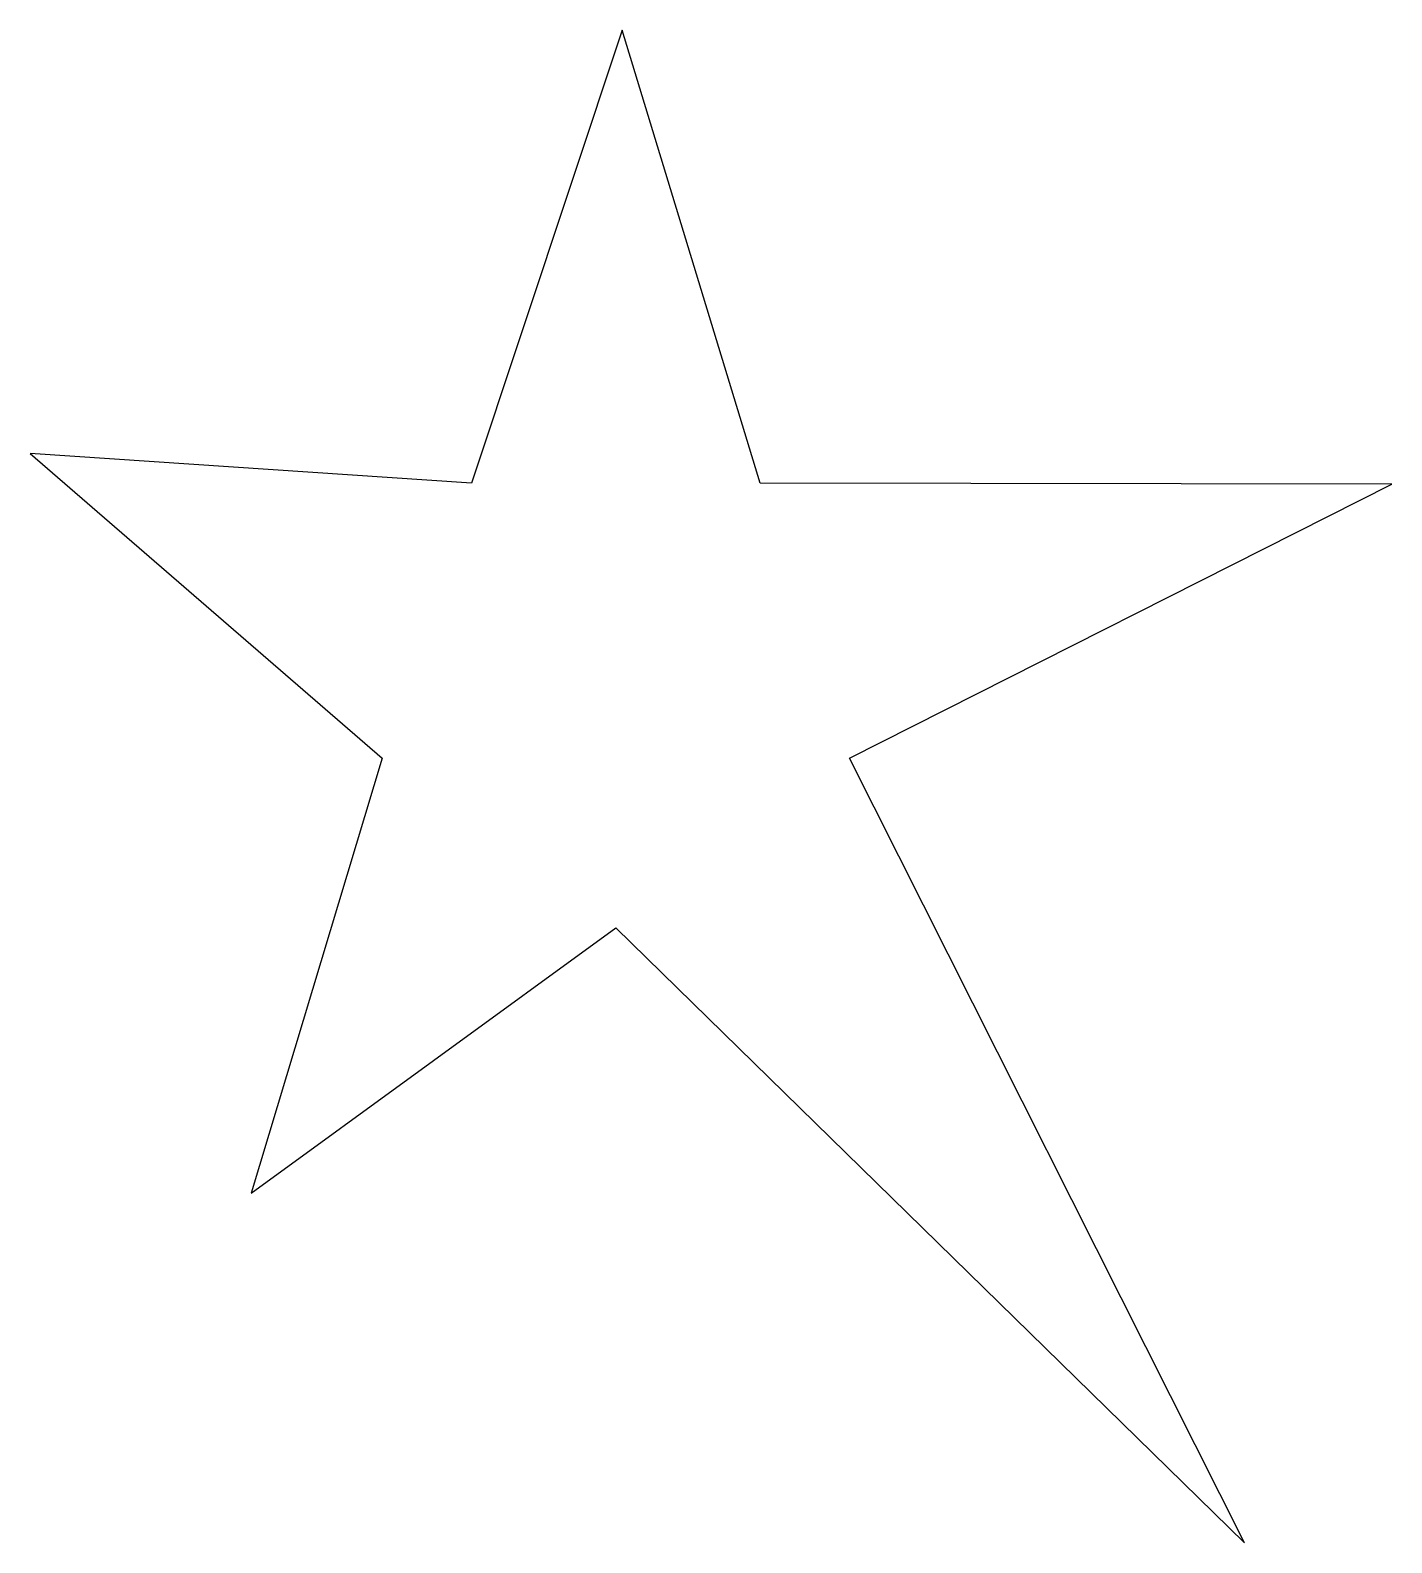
# Model space of a CAD drawing. Header units: centimetres. Extents: x -7.9 to 7.9, y -8.8 to 8.8.
import ezdxf

# ---------------------------------------------------------------- set-up
doc = ezdxf.new("R2010")
doc.units = ezdxf.units.CM
doc.header["$MEASUREMENT"] = 0
doc.layers.add('Camada 1', color=7, linetype='Continuous')

msp = doc.modelspace()

# ---------------------------------------------------------------- linework, layer by layer
at = {"layer": 'Camada 1'}
msp.add_open_spline([(-1.03686, 8.81348), (-1.03686, 8.81348), (0.57503, 3.53385), (0.57503, 3.53385), (0.57503, 3.53385), (0.57503, 3.53385), (7.93749, 3.52182), (7.93749, 3.52182), (7.93749, 3.52182), (7.93749, 3.52182), (1.61545, 0.33187), (1.61545, 0.33187), (1.61545, 0.33187), (1.61545, 0.33187), (6.22132, -8.81348), (6.22132, -8.81348), (6.22132, -8.81348), (6.22132, -8.81348), (-1.10838, -1.64711), (-1.10838, -1.64711), (-1.10838, -1.64711), (-1.10838, -1.64711), (-5.36317, -4.73747), (-5.36317, -4.73747), (-5.36317, -4.73747), (-5.36317, -4.73747), (-3.83219, 0.33187), (-3.83219, 0.33187), (-3.83219, 0.33187), (-3.83219, 0.33187), (-7.93749, 3.87937), (-7.93749, 3.87937), (-7.93749, 3.87937), (-7.93749, 3.87937), (-2.79179, 3.53385), (-2.79179, 3.53385), (-2.79179, 3.53385), (-2.79179, 3.53385), (-1.03686, 8.81348), (-1.03686, 8.81348)], degree=3, knots=[0, 0, 0, 0, 0.09090909, 0.09090909, 0.09090909, 0.09090909, 0.18181818, 0.18181818, 0.18181818, 0.18181818, 0.27272727, 0.27272727, 0.27272727, 0.27272727, 0.36363636, 0.36363636, 0.36363636, 0.36363636, 0.45454545, 0.45454545, 0.45454545, 0.45454545, 0.54545455, 0.54545455, 0.54545455, 0.54545455, 0.63636364, 0.63636364, 0.63636364, 0.63636364, 0.72727273, 0.72727273, 0.72727273, 0.72727273, 0.81818182, 0.81818182, 0.81818182, 0.81818182, 1, 1, 1, 1], dxfattribs=at)

doc.saveas('drawing.dxf')
